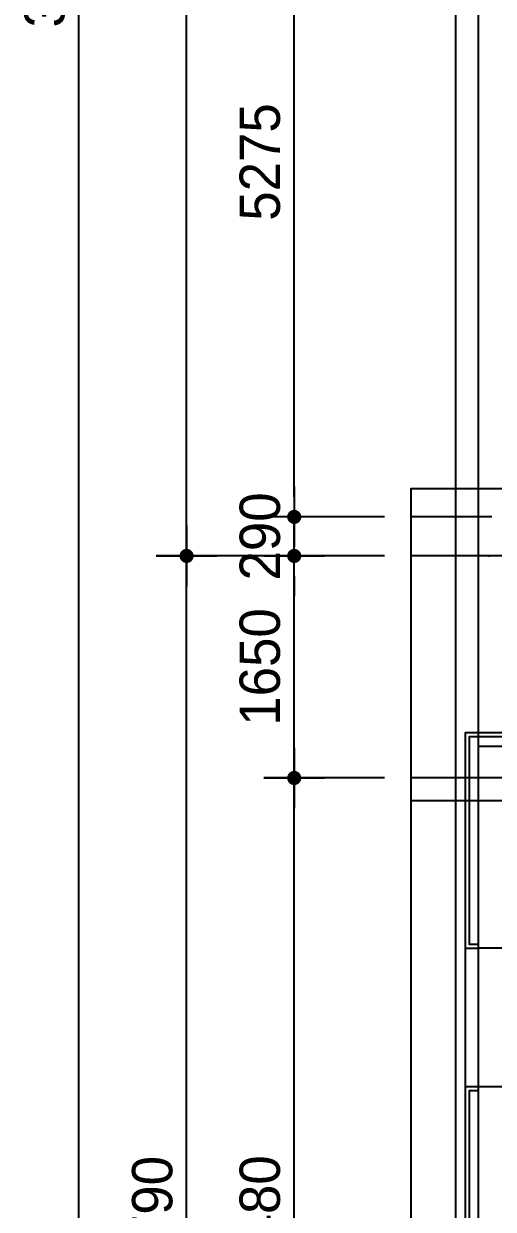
# Model space of a CAD drawing. Header units: millimetres. Extents: x 6886222 to 6919728, y 230959 to 276095.
# Drawn here: x 6886262 to 6889753, y 246235 to 255044 of the extents above; entities that cross this region are included whole.
import ezdxf
from ezdxf.xclip import XClip

# ---------------------------------------------------------------- set-up
doc = ezdxf.new("R2010")
doc.units = ezdxf.units.MM
doc.header["$LTSCALE"] = 100
doc.header["$XCLIPFRAME"] = 2
doc.linetypes.add('CEN', pattern=[62, 60, -1, 0, -1])
doc.linetypes.add('U-84C-EX$0$CEN', pattern=[62, 60, -1, 0, -1])
doc.layers.get('Defpoints').update_dxf_attribs({"color": 149})
for name, color, linetype in [('AA-BORD-XREF', 15, 'Continuous'), ('BP', 7, 'Continuous'), ('CEN', 1, 'CEN'), ('DIM', 7, 'Continuous'), ('ELE8', 8, 'Continuous'), ('U-84C-EX$0$CEN', 1, 'U-84C-EX$0$CEN'), ('U-84C-EX$0$COL', 2, 'Continuous'), ('U-84C-EX$0$발코니 입면선', 4, 'Continuous'), ('기단부-석재', 6, 'Continuous')]:
    doc.layers.add(name, color=color, linetype=linetype)
for name, color, linetype, plot in [('CUT-LINE', 105, 'Continuous', False), ('Defpoint', 142, 'Continuous', False), ('U-84C-EX$0$MC', 152, 'Continuous', False)]:
    doc.layers.add(name, color=color, linetype=linetype, plot=plot)
doc.styles.add('굴림', font='')
doc.styles.add('돋움', font='')
doc.styles.get('굴림').set_extended_font_data('Gulim')
doc.styles.get('돋움').set_extended_font_data('Dotum')
doc.dimstyles.new('NORMAL', dxfattribs={"dimscale": 40, "dimtxt": 3, "dimasz": 1.5, "dimexe": 1.5, "dimexo": 2, "dimgap": 1, "dimtad": 1, "dimdec": 0, "dimzin": 0, "dimdsep": 46, "dimtxsty": '돋움', "dimblk": 'DOT', "dimblk1": 'NONE', "dimblk2": 'TICK', "dimcen": 0, "dimdle": 1.5, "dimclrd": 7, "dimclre": 7, "dimclrt": 3, "dimadec": 0, "dimazin": 0, "dimtfac": 1, "dimtdec": 0, "dimtix": 1, "dimtmove": 2, "dimatfit": 3, "dimldrblk": 'DOT', "dimfxl": 1, "dimtolj": 1, "dimtzin": 0, "dimarcsym": 0})

# ---------------------------------------------------------------- blocks, each defined once
blk = doc.blocks.new('U-84C-EX')
at = {"layer": 'U-84C-EX$0$CEN'}
for p, q in [((16525, -7770), (16525, 3020)), ((4095, 2520), (17025, 2520)), ((12735, 870), (17025, 870))]:
    blk.add_line(p, q, dxfattribs=at)
at = {"layer": 'U-84C-EX$0$COL'}
for p, q in [((15260, 1105), (16525, 1105)), ((16525, -395), (16525, 1105)), ((16275, -395), (16525, -395)), ((16275, -1425), (16525, -1425)), ((16525, -5845), (16525, -1425))]:
    blk.add_line(p, q, dxfattribs=at)
at = {"layer": 'U-84C-EX$0$MC'}
blk.add_line((12820, 700), (17025, 700), dxfattribs=at)
at = {"layer": 'U-84C-EX$0$발코니 입면선'}
blk.add_line((16525, -1425), (16525, -395), dxfattribs=at)
blk = doc.blocks.new('BORD-301')
at = {"layer": 'Defpoint'}
blk.add_lwpolyline([(-22550, 14955), (4105, 14955), (4105, -19330), (-22550, -19330)], close=True, dxfattribs=at)
blk = doc.blocks.new('DOT')
at = {"layer": 'DIM'}
blk.add_line((0, 1.5), (0, -1.5), dxfattribs=at)
at = {"layer": 'DIM', "linetype": 'Continuous'}
blk.add_line((-1.5, 0), (1.5, 0), dxfattribs=at)
at = {"layer": 'DIM', "const_width": 0.35}
blk.add_lwpolyline([(-0.175, 0, 1), (0.175, 0, 1)], format="xyb", close=True, dxfattribs=at)
blk = doc.blocks.new('*D35')
at = {"layer": 'Defpoints', "color": 0, "transparency": 16777216}
for p in [(800, -5080), (3270, -5080), (3270, -36685)]:
    blk.add_point(p, dxfattribs=at)
at = {"layer": 'DIM', "color": 7, "lineweight": -2, "transparency": 16777216}
for p, q in [((3070, -5080), (650, -5080)), ((800, -36535), (800, -5230)), ((3070, -36685), (650, -36685))]:
    blk.add_line(p, q, dxfattribs=at)
at = {"layer": 'DIM', "color": 7, "lineweight": -2, "transparency": 16777216, "xscale": 150, "yscale": 150, "zscale": 150}
for p, rotation in [((800, -5080), 90), ((800, -36685), 270)]:
    blk.add_blockref('DOT', p, dxfattribs=dict(at, rotation=rotation))
at = {"layer": 'DIM', "color": 3, "transparency": 16777216, "insert": (545.8, -20882.5), "char_height": 300, "attachment_point": 5, "rotation": 90, "style": '굴림'}
blk.add_mtext('\\A1;31605', dxfattribs=at)
blk = doc.blocks.new('_None')
blk = doc.blocks.new('_Oblique')
at = {"color": 0, "linetype": 'ByBlock', "lineweight": -2}
blk.add_line((-0.5, -0.5), (0.5, 0.5), dxfattribs=at)
blk = doc.blocks.new('TICK')
at = {"layer": 'Defpoints', "color": 0, "linetype": 'ByBlock'}
blk.add_point((0, 0), dxfattribs=at)
at = {"layer": 'DIM'}
blk.add_line((0, 1.6875), (0, -1.6875), dxfattribs=at)
at = {"layer": 'DIM', "linetype": 'Continuous'}
blk.add_line((-1.6875, 0), (1.6875, 0), dxfattribs=at)
at = {"color": 7, "linetype": 'ByBlock', "xscale": 1.6875, "yscale": 1.6875, "zscale": 1.6875}
blk.add_blockref('_Oblique', (0, 0), dxfattribs=at)
blk = doc.blocks.new('*D41')
at = {"layer": 'Defpoints', "color": 0, "transparency": 16777216}
for p in [(1600, -16425), (3270, -16425), (3270, -25355)]:
    blk.add_point(p, dxfattribs=at)
at = {"layer": 'DIM', "color": 7, "lineweight": -2, "transparency": 16777216}
for p, q in [((3070, -16425), (1450, -16425)), ((1600, -25205), (1600, -16575)), ((3070, -25355), (1450, -25355))]:
    blk.add_line(p, q, dxfattribs=at)
at = {"layer": 'DIM', "color": 7, "lineweight": -2, "transparency": 16777216, "xscale": 150, "yscale": 150, "zscale": 150}
for p, rotation in [((1600, -16425), 90), ((1600, -25355), 270)]:
    blk.add_blockref('DOT', p, dxfattribs=dict(at, rotation=rotation))
at = {"layer": 'DIM', "color": 3, "transparency": 16777216, "insert": (1346.2, -20890), "char_height": 300, "attachment_point": 5, "rotation": 90, "style": '굴림'}
blk.add_mtext('\\A1;8930', dxfattribs=at)
blk = doc.blocks.new('*D57')
at = {"layer": 'Defpoints', "color": 0, "transparency": 16777216}
for p in [(2400, -19790), (3270, -19790), (3270, -25065)]:
    blk.add_point(p, dxfattribs=at)
at = {"layer": 'DIM', "color": 7, "lineweight": -2, "transparency": 16777216}
for p, q in [((3070, -19790), (2250, -19790)), ((2400, -24915), (2400, -19940)), ((3070, -25065), (2250, -25065))]:
    blk.add_line(p, q, dxfattribs=at)
at = {"layer": 'DIM', "color": 7, "lineweight": -2, "transparency": 16777216, "xscale": 150, "yscale": 150, "zscale": 150}
for p, rotation in [((2400, -19790), 90), ((2400, -25065), 270)]:
    blk.add_blockref('DOT', p, dxfattribs=dict(at, rotation=rotation))
at = {"layer": 'DIM', "color": 3, "transparency": 16777216, "insert": (2146, -22427.5), "char_height": 300, "attachment_point": 5, "rotation": 90, "style": '굴림'}
blk.add_mtext('\\A1;5275', dxfattribs=at)
blk = doc.blocks.new('*D58')
at = {"layer": 'Defpoints', "color": 0, "transparency": 16777216}
for p in [(2400, -25065), (3270, -25065), (3270, -25355)]:
    blk.add_point(p, dxfattribs=at)
at = {"layer": 'DIM', "color": 7, "lineweight": -2, "transparency": 16777216}
for p, q in [((2400, -24915), (2400, -24765)), ((3070, -25065), (2250, -25065)), ((2400, -25355), (2400, -25065)), ((3070, -25355), (2250, -25355)), ((2400, -25505), (2400, -25655))]:
    blk.add_line(p, q, dxfattribs=at)
at = {"layer": 'DIM', "color": 7, "lineweight": -2, "transparency": 16777216, "xscale": 150, "yscale": 150, "zscale": 150}
for p, rotation in [((2400, -25065), 270), ((2400, -25355), 90)]:
    blk.add_blockref('DOT', p, dxfattribs=dict(at, rotation=rotation))
at = {"layer": 'DIM', "color": 3, "transparency": 16777216, "insert": (2146.2, -25210), "char_height": 300, "attachment_point": 5, "rotation": 90, "style": '굴림'}
blk.add_mtext('\\A1;290', dxfattribs=at)
blk = doc.blocks.new('*D59')
at = {"layer": 'Defpoints', "color": 0, "transparency": 16777216}
for p in [(1600, -25355), (3270, -25355), (3270, -35145)]:
    blk.add_point(p, dxfattribs=at)
at = {"layer": 'DIM', "color": 7, "lineweight": -2, "transparency": 16777216}
for p, q in [((3070, -25355), (1450, -25355)), ((1600, -34995), (1600, -25505)), ((3070, -35145), (1450, -35145))]:
    blk.add_line(p, q, dxfattribs=at)
at = {"layer": 'DIM', "color": 7, "lineweight": -2, "transparency": 16777216, "xscale": 150, "yscale": 150, "zscale": 150}
for p, rotation in [((1600, -25355), 90), ((1600, -35145), 270)]:
    blk.add_blockref('DOT', p, dxfattribs=dict(at, rotation=rotation))
at = {"layer": 'DIM', "color": 3, "transparency": 16777216, "insert": (1346, -30250), "char_height": 300, "attachment_point": 5, "rotation": 90, "style": '굴림'}
blk.add_mtext('\\A1;9790', dxfattribs=at)
blk = doc.blocks.new('*D61')
at = {"layer": 'Defpoints', "color": 0, "transparency": 16777216}
for p in [(2400, -25355), (3270, -25355), (3270, -27005)]:
    blk.add_point(p, dxfattribs=at)
at = {"layer": 'DIM', "color": 7, "lineweight": -2, "transparency": 16777216}
for p, q in [((3070, -25355), (2250, -25355)), ((2400, -26855), (2400, -25505)), ((3070, -27005), (2250, -27005))]:
    blk.add_line(p, q, dxfattribs=at)
at = {"layer": 'DIM', "color": 7, "lineweight": -2, "transparency": 16777216, "xscale": 150, "yscale": 150, "zscale": 150}
for p, rotation in [((2400, -25355), 90), ((2400, -27005), 270)]:
    blk.add_blockref('DOT', p, dxfattribs=dict(at, rotation=rotation))
at = {"layer": 'DIM', "color": 3, "transparency": 16777216, "insert": (2145.8, -26180), "char_height": 300, "attachment_point": 5, "rotation": 90, "style": '굴림'}
blk.add_mtext('\\A1;1650', dxfattribs=at)
blk = doc.blocks.new('*D62')
at = {"layer": 'Defpoints', "color": 0, "transparency": 16777216}
for p in [(2400, -27005), (3270, -27005), (3270, -33485)]:
    blk.add_point(p, dxfattribs=at)
at = {"layer": 'DIM', "color": 7, "lineweight": -2, "transparency": 16777216}
for p, q in [((3070, -27005), (2250, -27005)), ((2400, -33335), (2400, -27155)), ((3070, -33485), (2250, -33485))]:
    blk.add_line(p, q, dxfattribs=at)
at = {"layer": 'DIM', "color": 7, "lineweight": -2, "transparency": 16777216, "xscale": 150, "yscale": 150, "zscale": 150}
for p, rotation in [((2400, -27005), 90), ((2400, -33485), 270)]:
    blk.add_blockref('DOT', p, dxfattribs=dict(at, rotation=rotation))
at = {"layer": 'DIM', "color": 3, "transparency": 16777216, "insert": (2146, -30245), "char_height": 300, "attachment_point": 5, "rotation": 90, "style": '굴림'}
blk.add_mtext('\\A1;6480', dxfattribs=at)
blk = doc.blocks.new('기단부-301-TF')
at = {"layer": 'ELE8'}
blk.add_line((3670, -28270), (3670, -29300), dxfattribs=at)
at = {"layer": '기단부-석재'}
for points in [[(5825, -25355), (5825, -25255), (4935, -25255), (4935, -26670), (3670, -26670), (3670, -28270), (3770, -28270)], [(5795, -25355), (5795, -25285), (4965, -25285), (4965, -26700), (3700, -26700), (3700, -28240), (3770, -28240)], [(3770, -29300), (3670, -29300), (3670, -33820), (4935, -33820), (4935, -35245), (5495, -35245), (5495, -35145)], [(3770, -29330), (3700, -29330), (3700, -33790), (4965, -33790), (4965, -35215), (5465, -35215), (5465, -35145)]]:
    blk.add_lwpolyline(points, dxfattribs=at)
blk = doc.blocks.new('DIM-301-TF')
at = {"layer": 'CEN'}
for p, q in [((3770, -25185), (3770, -3600)), ((3770, -26770), (3770, -3600)), ((16270, -25065), (3270, -25065)), ((5035, -25355), (3270, -25355))]:
    blk.add_line(p, q, dxfattribs=at)
at = {"layer": 'DIM'}
for base, p1, p2, picture, middle in [((800, -5080), (3270, -36685), (3270, -5080), '*D35', (545.8, -20882.5)), ((1600, -16425), (3270, -25355), (3270, -16425), '*D41', (1346.2, -20890)), ((2400, -19790), (3270, -25065), (3270, -19790), '*D57', (2146, -22427.5)), ((2400, -25065), (3270, -25355), (3270, -25065), '*D58', (2146.2, -25210)), ((1600, -25355), (3270, -35145), (3270, -25355), '*D59', (1346, -30250)), ((2400, -25355), (3270, -27005), (3270, -25355), '*D61', (2145.8, -26180)), ((2400, -27005), (3270, -33485), (3270, -27005), '*D62', (2146, -30245))]:
    dim = blk.add_linear_dim(base=base, p1=p1, p2=p2, angle=270, dimstyle='NORMAL', override={"dimscale": 100, "dimtxsty": '굴림'}, dxfattribs=at)
    dim.commit()
    dim.dimension.update_dxf_attribs({"geometry": picture, "text_midpoint": middle})

msp = doc.modelspace()

# ---------------------------------------------------------------- block references
at = {"layer": 'BP'}
ref = msp.add_blockref('U-84C-EX', (6906168.1, 248569.4), dxfattribs=dict(at, xscale=-1))
XClip(ref).set_block_clipping_path([(17025.0000000028, -7770.1978698203), (17025.0000000028, 3020.0000000003), (4145.7978996271, 3020.0000000003), (4145.7978996281, 325.0000000014), (599.9999999972, 325.0000000014), (599.9999999972, -7770.1978698203)])

# ---------------------------------------------------------------- next in the draw order: linework, layer by layer
at = {"layer": 'CUT-LINE'}
msp.add_lwpolyline([(6889143.1, 240799.2), (6889143.1, 251589.4), (6902022.3, 251589.4), (6902022.3, 248894.4), (6905568.1, 248894.4), (6905568.1, 240799.2)], close=True, dxfattribs=at)

# ---------------------------------------------------------------- next in the draw order: block references
at = {"layer": 'AA-BORD-XREF'}
msp.add_blockref('BORD-301', (6912023.1, 257889.4), dxfattribs=at)
at = {"layer": 'DIM'}
msp.add_blockref('DIM-301-TF', (6885873.1, 276444.4), dxfattribs=at)
at = {"layer": '기단부-석재'}
msp.add_blockref('기단부-301-TF', (6885873.1, 276444.4), dxfattribs=at)

doc.saveas('drawing.dxf')
